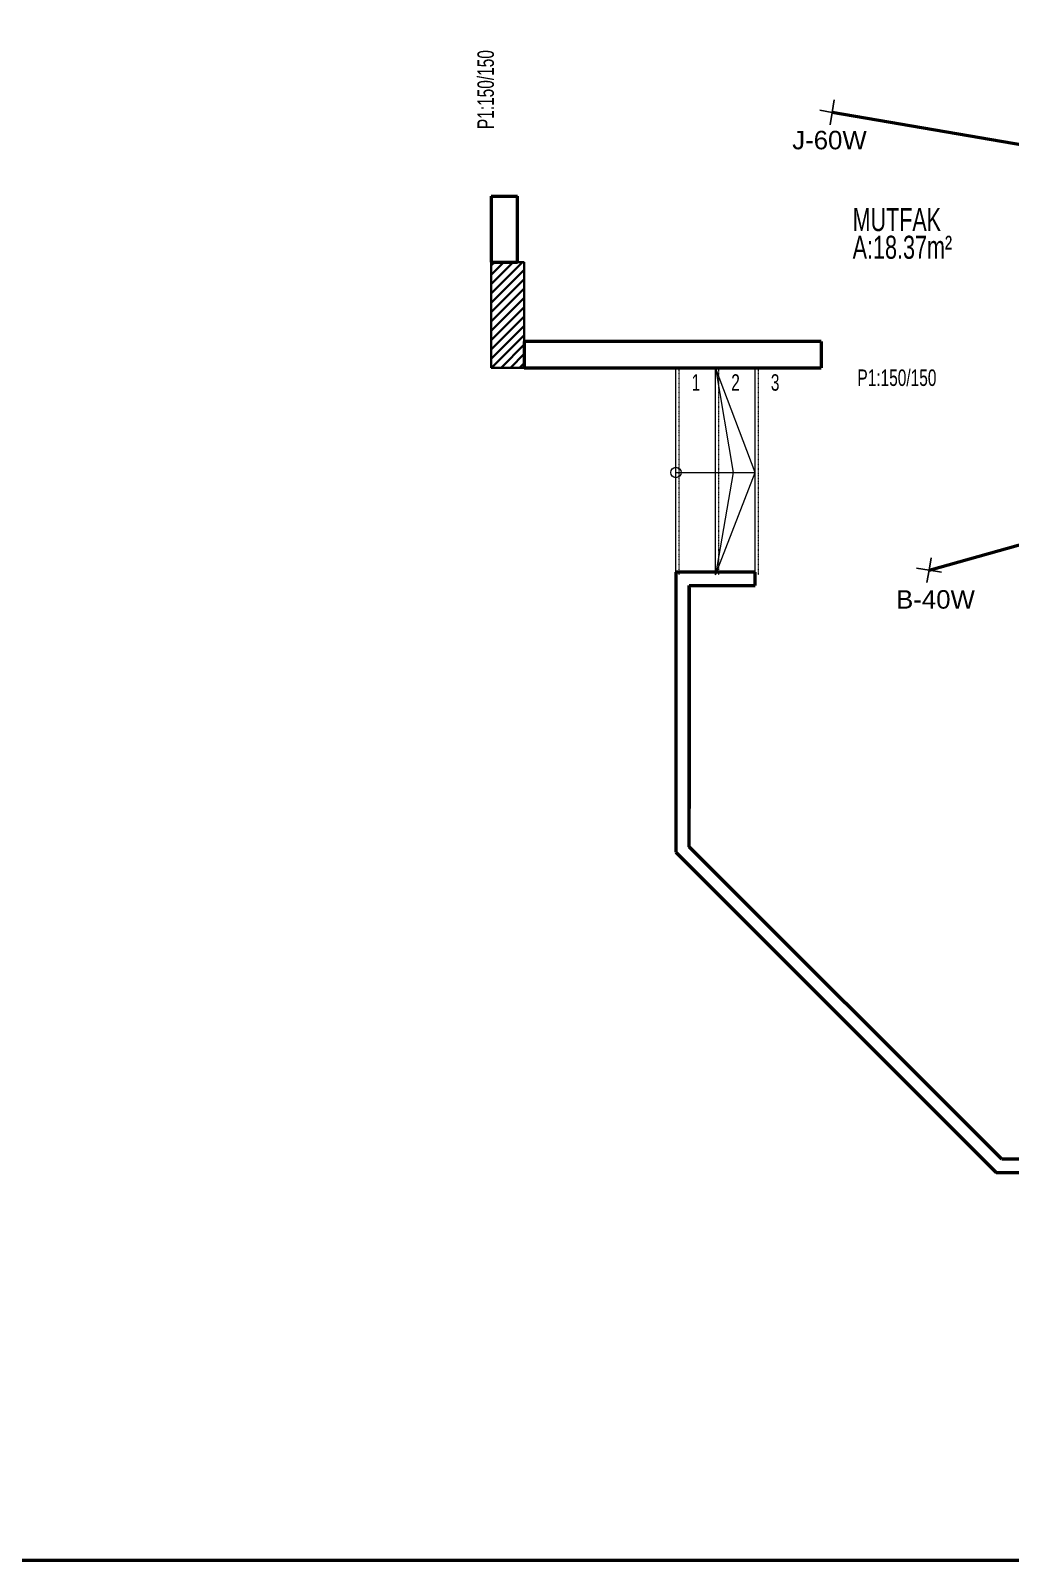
# Model space of a CAD drawing. Header units: millimetres. Extents: x -1928 to 11205, y 969 to 2843.
# Drawn here: x 3062 to 3805, y 969 to 2128 of the extents above; entities that cross this region are included whole.
import ezdxf
from ezdxf.enums import TextEntityAlignment as Align

# ---------------------------------------------------------------- set-up
doc = ezdxf.new("R2010")
doc.units = ezdxf.units.MM
doc.linetypes.add('__ZG_T_P__9', pattern=[0.1, 0, -0.1])
for name, color, linetype, lineweight in [('1', 180, 'Continuous', 50), ('2', 240, 'Continuous', 35), ('AYD.LİNYESİ', 1, 'Continuous', 50), ('EHAT_PRIZ', 4, 'Continuous', 50), ('ELEKT', 2, 'Continuous', 50)]:
    doc.layers.add(name, color=color, linetype=linetype, lineweight=lineweight)
for name, color, linetype, lineweight, true_color in [('10', 7, 'Continuous', 13, 0xffc4c4), ('11', 7, '__ZG_T_P__9', 13, 0xffc4c4), ('6', 7, 'Continuous', 25, 0x5454ff)]:
    doc.layers.add(name, color=color, linetype=linetype, lineweight=lineweight, true_color=true_color)
doc.layers.add('S', color=2, linetype='Continuous')
doc.styles.add('ARIAL', font='arial.ttf')
doc.styles.get("Standard").update_dxf_attribs({"font": 'arial.ttf'})

msp = doc.modelspace()

# ---------------------------------------------------------------- linework, layer by layer
at = {"layer": '1', "color": 180, "linetype": 'ByBlock', "lineweight": 50}
for p, q in [((3411.3, 2002.6), (3431.3, 2002.6)), ((3411.3, 2002.6), (3411.3, 1952.6)), ((3431.3, 1952.6), (3431.3, 2002.6)), ((3411.3, 1952.6), (3431.3, 1952.6)), ((3661.3, 1892.6), (3436.3, 1892.6)), ((3436.3, 1892.6), (3436.3, 1872.6)), ((3661.3, 1892.6), (3661.3, 1872.6)), ((3436.3, 1872.6), (3661.3, 1872.6)), ((3611.3, 1717.6), (3551.3, 1717.6)), ((3551.3, 1717.6), (3551.3, 1707.6)), ((3611.3, 1707.6), (3611.3, 1717.6)), ((3551.3, 1707.6), (3551.3, 1505.3)), ((3561.3, 1707.6), (3611.3, 1707.6)), ((3561.3, 1509.5), (3561.3, 1707.6)), ((3561.3, 1705.7), (3561.3, 1538.5)), ((3798.2, 1272.6), (3561.3, 1509.5)), ((3551.3, 1505.3), (3794, 1262.6)), ((3581.8, 1489), (3777.7, 1293.1)), ((3986.3, 1272.6), (3798.2, 1272.6)), ((3794, 1262.6), (3986.3, 1262.6))]:
    msp.add_line(p, q, dxfattribs=at)
at = {"layer": '10', "color": 254, "linetype": 'ByBlock', "lineweight": 13, "true_color": 0xffc4c4}
for p, q in [((3551.3, 1715.7), (3551.3, 1872.6)), ((3581.3, 1715.7), (3581.3, 1872.6)), ((3611.3, 1793.2), (3581.3, 1872.6)), ((3581.3, 1872.6), (3594.6, 1793.2)), ((3611.3, 1715.7), (3611.3, 1872.6)), ((3551.3, 1793.2), (3611.3, 1793.2)), ((3594.6, 1793.2), (3581.3, 1715.7)), ((3581.3, 1715.7), (3611.3, 1793.2))]:
    msp.add_line(p, q, dxfattribs=at)
msp.add_circle((3551.3, 1793.2), 3.92, dxfattribs=at)
at = {"layer": '11', "color": 254, "linetype": '__ZG_T_P__9', "lineweight": 13, "true_color": 0xffc4c4}
for p, q in [((3553.8, 1715.7), (3553.8, 1872.6)), ((3583.8, 1715.7), (3583.8, 1872.6)), ((3613.8, 1715.7), (3613.8, 1872.6))]:
    msp.add_line(p, q, dxfattribs=at)
at = {"layer": '2', "color": 240, "linetype": 'ByBlock', "lineweight": 35}
for p, q in [((3411.3, 1928.9), (3435.1, 1952.6)), ((3411.3, 1943), (3420.9, 1952.6)), ((3411.3, 1935.9), (3428, 1952.6)), ((3411.3, 1950.1), (3413.9, 1952.6)), ((3431.3, 1952.6), (3411.3, 1952.6)), ((3411.3, 1952.6), (3411.3, 1872.6)), ((3436.3, 1952.6), (3431.3, 1952.6)), ((3436.3, 1892.6), (3436.3, 1952.6)), ((3411.3, 1921.8), (3436.3, 1946.8)), ((3411.3, 1914.7), (3436.3, 1939.7)), ((3411.3, 1907.7), (3436.3, 1932.7)), ((3411.3, 1900.6), (3436.3, 1925.6)), ((3411.3, 1893.5), (3436.3, 1918.5)), ((3411.3, 1886.4), (3436.3, 1911.4)), ((3411.3, 1879.4), (3436.3, 1904.4)), ((3411.6, 1872.6), (3436.3, 1897.3)), ((3436.3, 1872.6), (3436.3, 1892.6)), ((3418.7, 1872.6), (3436.3, 1890.2)), ((3425.8, 1872.6), (3436.3, 1883.2)), ((3411.3, 1872.6), (3436.3, 1872.6)), ((3432.8, 1872.6), (3436.3, 1876.1))]:
    msp.add_line(p, q, dxfattribs=at)
at = {"layer": 'AYD.LİNYESİ', "linetype": 'ByBlock'}
for p, q in [((3906.3, 2025.3), (3669.8, 2066.2)), ((3743.1, 1719.2), (4002.1, 1792.2))]:
    msp.add_line(p, q, dxfattribs=at)
at = {"layer": 'ELEKT', "color": 11, "true_color": 0xff8088}
msp.add_lwpolyline([(1234.8, 2843.1), (7106.8, 2843.1), (7106.8, 968.5), (1234.8, 968.5)], close=True, dxfattribs=at)
at = {"layer": 'S', "color": 1}
for p, q in [((3669.8, 2066.2), (3660.3, 2067.8)), ((3669.8, 2066.2), (3668.2, 2056.7)), ((3669.8, 2066.2), (3671.3, 2075.7)), ((3669.8, 2066.2), (3679.2, 2064.6)), ((3743.1, 1719.2), (3744.7, 1728.6)), ((3743.1, 1719.2), (3733.6, 1720.7)), ((3743.1, 1719.2), (3741.5, 1709.7)), ((3743.1, 1719.2), (3752.6, 1717.6))]:
    msp.add_line(p, q, dxfattribs=at)

# ---------------------------------------------------------------- texts
at = {"layer": '6', "color": 173, "linetype": 'ByBlock', "lineweight": 25, "true_color": 0x5454ff, "style": 'ARIAL', "width": 0.670088}
msp.add_text('P1:150/150', height=12.5, rotation=90, dxfattribs=at).set_placement((3413.3, 2053.5), (3413.3, 2113.4), align=Align.FIT)
at = {"layer": '6', "color": 173, "linetype": 'ByBlock', "lineweight": 25, "true_color": 0x5454ff, "style": 'ARIAL'}
for s, height, width, p, p2 in [('MUTFAK', 17.5, 0.667498, (3685.2, 1976.2), (3752.2, 1976.2)), ('A:18.37m²', 17.5, 0.668934, (3685.2, 1955.2), (3760.6, 1955.2)), ('1', 12.5, 0.672149, (3563.2, 1855.2), (3569.7, 1855.2)), ('2', 12.5, 0.672149, (3593.2, 1855.2), (3599.7, 1855.2)), ('3', 12.5, 0.672149, (3623.2, 1855.2), (3629.7, 1855.2)), ('P1:150/150', 12.5, 0.670088, (3688.8, 1858.8), (3748.7, 1858.8))]:
    msp.add_text(s, height=height, dxfattribs=dict(at, width=width)).set_placement(p, p2, align=Align.FIT)
at = {"layer": 'EHAT_PRIZ', "char_height": 14, "width": 58.811, "attachment_point": 1}
for s, insert in [('{\\C0;J-60W}', (3639.4, 2052.2)), ('{\\C0;B-40W}', (3718.1, 1704))]:
    msp.add_mtext(s, dxfattribs=dict(at, insert=insert))

doc.saveas('drawing.dxf')
